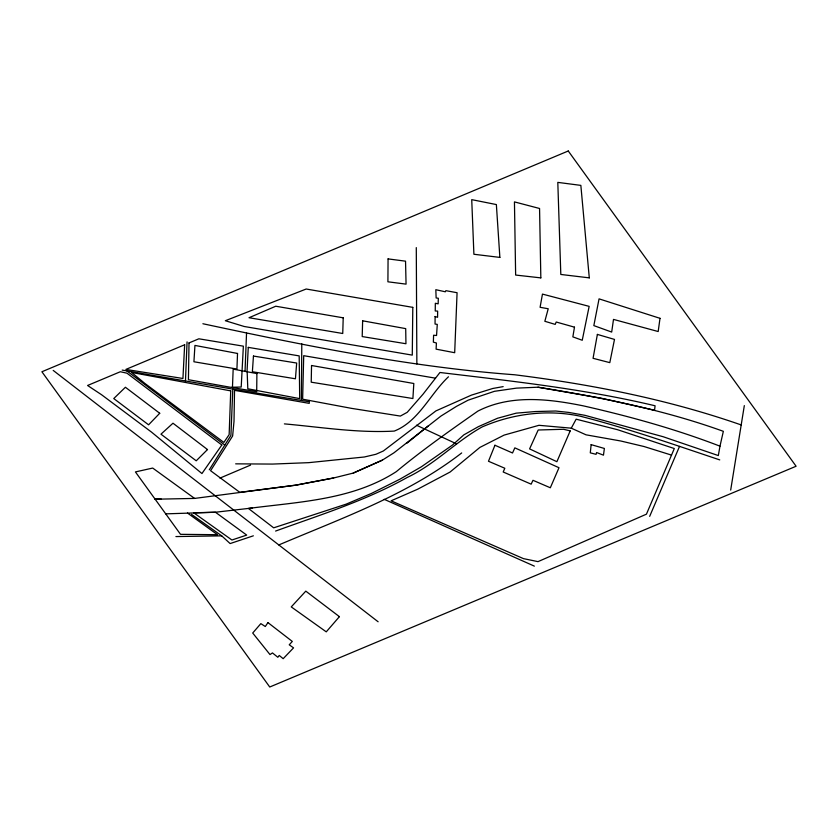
<?xml version="1.0" encoding="UTF-8"?>
<svg xmlns="http://www.w3.org/2000/svg" width="838" height="838" viewBox="0 0 838 838"><rect width="100%" height="100%" fill="white"/><g stroke="black" fill="none" stroke-linecap="round" stroke-linejoin="round"><path stroke-width="1.26" d="M301.366 400.459L301.795 343.863M309.306 400.459L309.243 403.361L234.535 390.351L234.012 421.325L232.639 435.97L210.6 470.715L239.794 492.325L295.866 485.15L333.639 477.974L353.207 473.093L382.317 460.167L393.923 452.834L440.977 416.046L456.469 406.367L468.117 400.176L494.43 391.315L516.47 388.13L537.975 387.208L601.097 398.176L654.551 410.243L655.086 405.781C584.348 388.905 512.028 381.143 439.94 372.491L423.064 394.174L407.216 412.317L400.365 416.077L351.531 408.368L302.633 399.202L303.712 355.689L435.519 378.179M245.031 371.36L246.54 333.136M185.47 380.976L187.063 341.883M122.18 370.103L232.796 389.104L230.911 435.404L209.27 469.814M730.684 490.094L744.322 405.602M719.978 446.172L718.323 455.568L663.204 436.745L584.914 415.323L568.939 412.443L555.709 411.018L535.325 411.542L516.198 413.155L497.531 418.256L478.372 426.657L463.823 434.88L452.478 445.051L421.325 466.829L399.998 479.147L371.496 493.414L346.167 504.141L273.67 527.825L248.436 508.457C298.747 501.805 352.337 500.118 396.332 471.626C422.404 449.996 450.121 430.491 477.88 411.112C510.635 394.3 548.701 398.846 583.416 405.885C629.736 416.392 675.627 429.077 719.978 446.172L723.351 431.319C663.413 409.698 600.752 397.306 537.975 387.208M649.68 516.355L679.534 446.382M571.275 428.176L576.156 419.178L617.69 429.747L674.307 448.54L646.444 514.165L538.006 561.638L523.467 558.632L391.116 500.82L417.659 489.214L450.048 472.066L479.891 447.408L504.12 435.1L538.96 425.306L571.275 428.176L586.045 434.828L620.728 440.987L644.076 446.539L671.521 455.107M448.456 376.786C430.041 394.153 418.717 421.462 394.279 431.078C357.512 433.152 320.933 427.139 284.396 423.881M406.943 443.187L428.469 425.767M461.686 452.939C407.331 495.059 341.433 518.293 278.813 544.941M353.207 473.093L382.317 460.167M219.944 478.11L250.552 465.1M275.587 531.062C320.126 514.909 365.682 500.705 407.216 477.461C434.796 464.451 455.683 441.678 482.112 426.951C512.772 413.626 547.843 409.143 580.661 416.308C627.777 428.323 673.647 444.507 719.737 459.884M253.359 535.817L230.125 543.569L221.724 535.859L191.535 514.375M333.639 477.974L295.866 485.15L194.594 498.421L155.145 499.218M503.167 386.622L492.828 388.465L471.417 395.127L435.917 410.903L383.343 450.991L375.948 454.269L364.331 456.993L308.698 462.66L272.58 464.074L235.667 463.843M252.5 507.964L215.439 512.238L193.704 512.783L231.917 540.007L246.707 535.094L215.439 512.238L165.725 513.862M175.917 536.571L221.724 535.859M155.061 499.102L161.284 499.092M232.796 389.104L308.279 401.601M202.89 323.74C305.88 345.706 409.415 366.96 514.605 374.764C591.555 384.391 667.844 399.359 741.201 424.939M384.202 499.322L534.361 566.132M416.496 425.222L456.595 443.868M187.471 513.024L217.524 534.707L180.516 534.33L135.421 471.92L152.705 468.065L194.594 498.421M126.873 370.909L224.835 445.062M53.203 370.406L378.127 621.775M416.287 247.608L416.863 363.975M435.1 316.502L435.058 324.044L437.279 324.39L436.556 335.504L433.602 335.221L433.361 342.134L436.399 343.014L436.106 349.153L454.688 352.714L457.077 292.713L445.889 290.671L445.324 291.792L435.823 289.697L436.137 297.972L438.316 298.255L438.148 303.848L435.331 303.272L435.247 310.992L437.646 311.108L437.572 317.309L435.1 316.502M388.067 258.9L387.91 281.798L406.063 284.134L405.54 261.173L388.067 258.9M256.899 373.58L256.7 391.692L232.451 387.596L233.163 369.139L256.899 373.58M412.799 307.368L412.275 355.123L244.172 326.485L225.349 320.724L306.184 289.016L412.799 307.368M189.011 342.931L188.424 379.708L230.471 387.282L241.208 387.03L243.366 346.167L198.868 338.803L189.011 342.931M311.537 365.504L311.223 382.191L412.893 398.532L413.815 383.5L311.537 365.504M362.634 320.807L362.205 336.562L405.948 343.737L405.707 328.622L362.634 320.807M343.213 317.822L342.742 333.493L249.022 317.728L275.754 306.226L343.213 317.822M230.722 390.875L229.141 434.66L223.861 442.412L144.702 383.291L131.608 372.449L230.722 390.875M237.531 353.458L236.924 369.034L193.924 361.765L194.94 345.424L237.531 353.458M184.653 344.764L182.935 378.483L125.868 369.422L184.653 344.764M248.268 347.372L247.095 370.249L247.807 388.78L299.7 398.616L299.187 355.899L248.268 347.372M253.453 356.056L252.374 371.737L295.437 378.786L296.673 363.043L253.453 356.056M591.136 444.643L590.287 452.845L596.08 454.332L596.583 452.52L603.465 455.16L604.376 448.456L591.136 444.643M659.998 318.314L658.186 331.534L613.5 319.404L611.688 332.068L593.838 325.605L599.055 298.862L659.998 318.314M574.48 327.166L572.857 336.876L582.242 340.259L589.156 306.362L542.458 294.096L540.091 307.295L548.22 308.761L544.836 321.289L555.196 324.39L556.223 322.012L574.48 327.166M597.379 334.404L593.063 358.308L609.802 362.634L614.495 339.421L597.379 334.404M494.944 445.25L488.481 461.256L504.811 468.253L503.198 471.993L531.156 484.165L532.978 480.3L550.325 487.768L558.998 467.719L514.836 447.859L512.521 452.981L494.944 445.25M570.186 430.91L556.893 461.707L529.595 448.896L538.185 429.999L563.597 429.276L570.186 430.91M267.951 622.603L265.29 626.52L260.848 623.629L252.709 633.025L269.993 654.572L272.465 652.928L277.828 657.264L279.264 655.452L283.171 658.689L293.551 647.868L289.236 644.799L292.305 641.437L267.951 622.603M221.829 444.999L201.948 473.543L151.563 432.146L101.524 394.708L87.571 385.48L120.337 371.737L126.957 373.182L221.829 444.999M339.411 616.653L326.254 631.852L291.257 606.901L305.797 591.136L339.411 616.653M159.723 413.27L148.588 424.814L113.758 398.563L125.407 387.261L159.723 413.27M207.499 449.556L196.228 460.806L160.969 434.178L172.984 423.211L207.499 449.556M568.258 150.987L41.9 371.758L269.742 687.013L796.1 466.242L568.258 150.987M540.835 277.881L515.642 275.053L514.448 201.895L539.557 208.484L540.835 277.881M589.292 277.86L560.811 274.455L557.804 182.38L580.849 185.387L589.292 277.86M499.867 257.402L473.899 254.26L471.731 199.643L496.368 204.566L499.867 257.402"/></g></svg>
